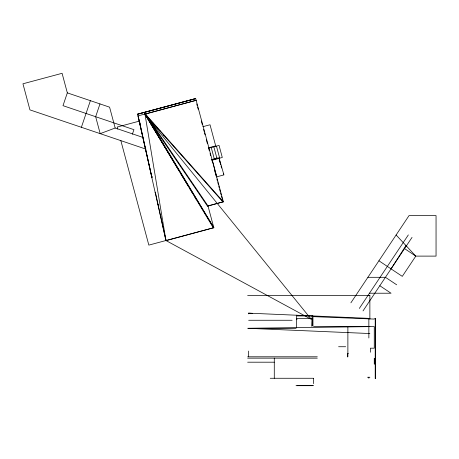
<?xml version="1.0" encoding="UTF-8"?>
<svg xmlns="http://www.w3.org/2000/svg" width="459" height="459" viewBox="0 0 459 459"><rect width="100%" height="100%" fill="white"/><g stroke="black" fill="none" stroke-linecap="round" stroke-linejoin="round"><path stroke-width="0.69" d="M374.768 364.085L374.768 358.318M311.741 326.251L312.189 315.907M146.014 149.152L29.938 109.885L22.95 83.79L62.085 73.308L67.33 92.873L62.998 105.668L133.925 129.662L132.364 134.263M81.386 127.286L90.389 100.676M99.982 103.923L95.656 116.712L100.194 133.649L115.169 128.021L142.829 137.379M391.051 268.876L405.951 245.548M350.888 302.825L409.038 215.598L436.05 215.598L436.05 256.111L415.791 256.111L404.557 248.617M359.317 308.442L408.338 234.91M363.023 310.915L412.044 237.383M145.205 113.993L144.981 114.193L196.159 100.303L137.987 115.892L165.946 240.527L311.368 319.372L144.728 114.113M210.061 228.708L213.819 227.698L145.434 113.895L207.973 205.89L213.819 227.698L165.986 240.671L165.894 239.518M212.064 161.069L211.8 160.093L219.041 157.959L223.653 173.932M140.207 124.159L137.528 114.171L195.695 98.582L223.344 201.771L207.525 206.2L145.015 114.251M137.528 114.171L195.695 98.582M137.551 114.257L195.345 98.679M139.387 121.107L117.2 127.051L117.751 129.088M139.616 122.094L151.906 177.381L151.763 176.721M202.855 126.695L210.027 124.773L215.69 145.893L208.512 147.815M208.621 148.217L219.058 145.417L222.288 157.483L213.269 159.887M219.041 157.959L218.604 158.074L218.823 158.665M151.831 177.054L152.48 176.876M165.946 240.527L155.377 192.229M223.286 174.036L223.671 173.927L223.935 174.908L216.321 176.95M160.472 215.914L160.908 216.309M207.474 206.022L223.344 201.771L145.279 113.935M209.407 228.88L148.836 245.112L120.843 140.632M155.371 192.579L155.217 192.275L155.377 192.923L155.377 192.241M296.021 385.692L313.658 385.353M369.868 326.63L247.648 328.288L369.868 333.544M367.9 277.305L385.434 277.305L396.668 284.792M369.461 293.221L391.051 293.221L379.817 285.733M247.648 295.447L369.874 295.447M312.952 325.947L312.952 315.97L297.036 315.935L297.036 315.276L296.359 315.247L296.359 327.824M248.663 320.262L292.136 320.262M313.623 326.624L374.263 326.624L374.263 348.186L370.379 348.186L370.379 352.237M248.663 328.334L296.021 328.334M338.593 346.734L345.667 346.734M348.387 353.591L347.371 353.591L347.371 356.964M247.648 356.798L317.289 356.798M247.648 358.146L317.289 358.146M247.648 362.197L274.281 362.197M367.51 377.252L369.874 377.252M270.225 378.268L313.474 378.268M297.036 385.692L312.275 385.692M248.663 313.153L369.874 318.408M248.6 313.193L252.645 313.371M67.33 92.873L109.581 107.165L115.169 128.021M378.916 260.787L402.291 276.37L415.791 256.111L396.117 234.985M148.532 118.078L149.485 119.145M152.325 122.346L153.277 123.414M159.439 130.35L160.392 131.417M163.238 134.619L164.184 135.686M213.819 227.698L144.975 114.176L165.986 240.671M145.669 115.249L144.935 114.027L145.687 114.876L145.199 115.008L144.522 112.484M146.404 116.477L179.13 170.932M180.232 172.768L183.17 177.662M183.91 178.884L185.011 180.72M185.746 181.942L188.322 186.228M189.424 188.064L190.525 189.9M191.627 191.73L192.361 192.958M194.937 197.238L196.406 199.688M160.581 216.401L160.874 216.929M157.902 204.347L158.194 204.892M219.178 160.071L219.752 162.073M216.447 146.117L219.677 158.183M219.287 159.325L220.722 164.678M221.077 166.02L221.617 168.023M213.837 146.817L217.073 158.883M211.226 147.517L214.462 159.583M212.242 159.973L216.763 176.83M196.768 103.986L197.29 105.943M197.64 107.245L198.168 109.202M201.335 121.015L202.333 124.762M203.584 129.421L204.135 131.463M204.496 132.829L205.047 134.871M206.321 139.645L207.416 143.736M208.696 148.504L209.247 150.552M210.056 153.576L210.595 155.59M214.605 170.553L215.151 172.584M215.512 173.938L216.057 175.969M216.877 179.027L217.434 181.098M217.801 182.487L218.358 184.564M218.731 185.947L219.287 188.024M219.654 189.406L220.211 191.483M220.584 192.866L221.14 194.943M221.513 196.326L222.07 198.403M222.437 199.785L223.04 202.04L144.975 114.176L213.32 227.83M155.217 192.275L155.371 192.929M138.251 116.867L151.906 177.381M374.263 318.408L374.263 319.085L312.275 316.607L312.275 315.935M374.263 358.318L374.263 364.085M369.874 295.441L369.874 319.074M368.858 318.403L368.858 337.985M368.858 377.252L368.858 378.268M347.882 327.319L347.882 356.798M313.377 378.359L313.377 383.649M312.275 325.947L312.275 318.408L296.864 318.408L296.864 319.757M274.281 358.146L274.281 378.268M248.617 313.193L248.617 313.87M248.663 351.06L248.663 356.798M217.423 157.89A252.943 21.108 -15.7 0 1 211.444 159.663M375.273 318.408L375.273 378.629L375.273 318.408"/></g></svg>
